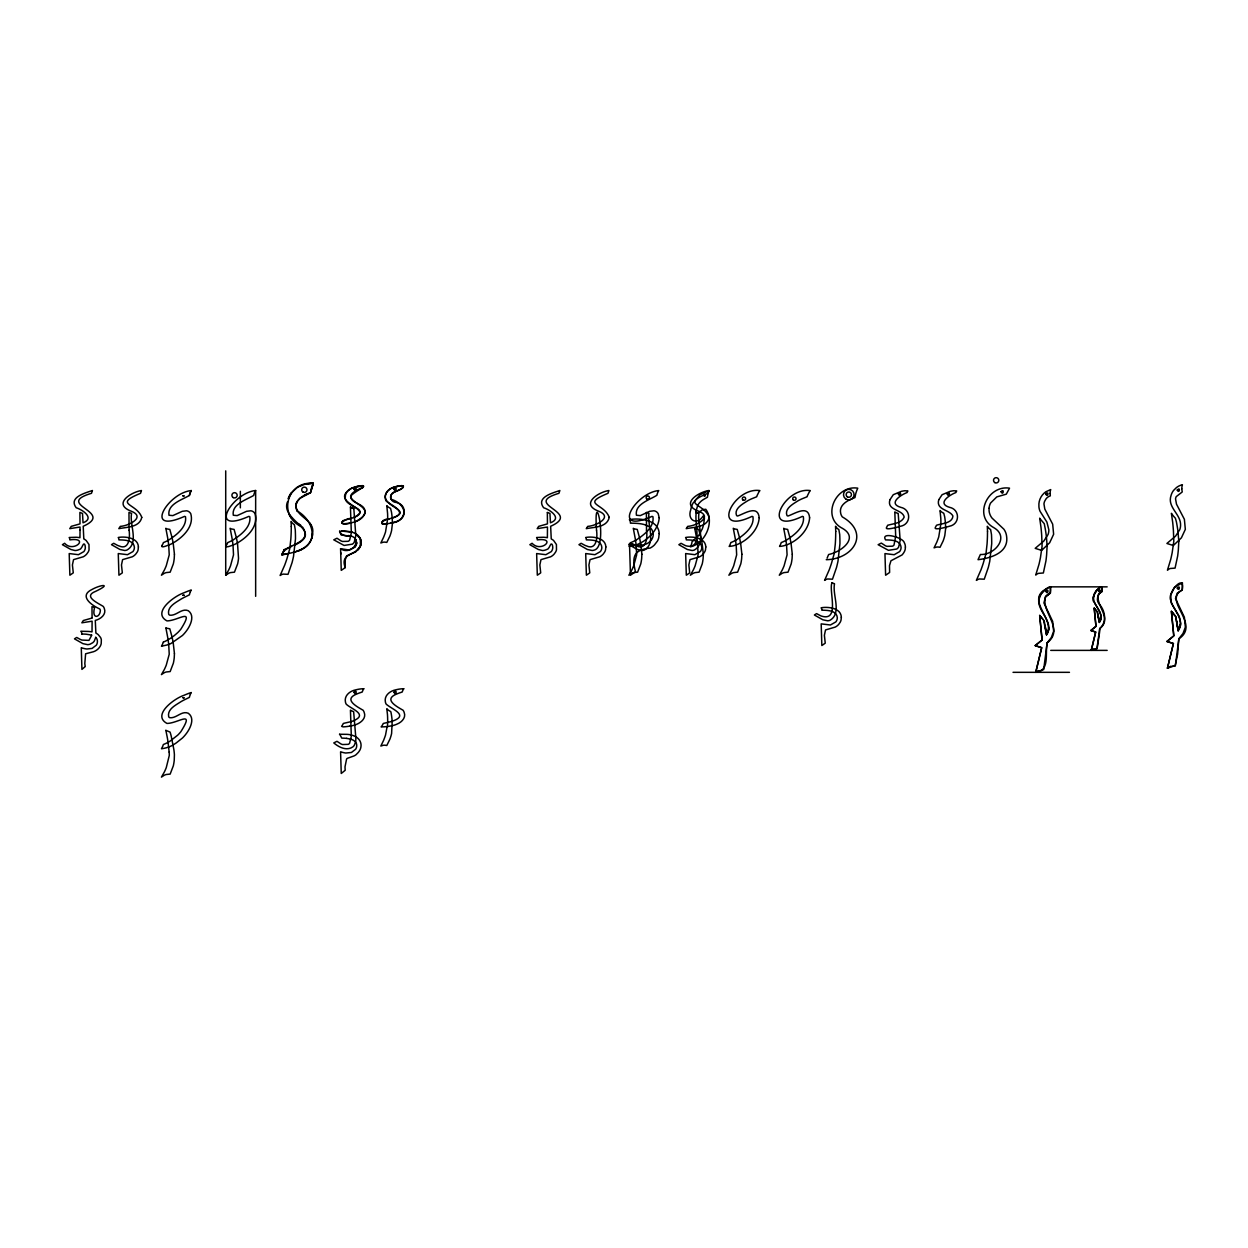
<?xml version="1.0" encoding="UTF-8"?>
<svg xmlns="http://www.w3.org/2000/svg" width="1248" height="1248" viewBox="0 0 1248 1248"><rect width="100%" height="100%" fill="white"/><g stroke="black" fill="none" stroke-linecap="round" stroke-linejoin="round"><path stroke-width="1.5" d="M1046.822 634.39C1056.026 619.663 1029.865 607.526 1041.94 592.847C1048.96 586.42 1051.066 584.033 1050.332 593.081L1045.543 596.809L1043.905 602.94L1052.672 621.426L1053.655 631.301L1051.3 637.603L1047.103 642.907L1043.702 669.552L1035.731 672.329L1041.69 647.696L1035.185 645.606L1042.08 640.006L1039.678 615.436L1044.248 620.942L1046.51 634.904C1056.884 618.368 1021.02 597.932 1050.722 586.856L1107.163 586.856M1091.485 629.99L1090.846 630.49L1095.682 632.034L1091.267 650.333L1096.914 648.788L1099.706 628.68L1099.582 632.284L1097.179 648.274L1091.267 650.333L1095.682 632.034L1090.846 630.49L1095.978 626.34L1094.184 608.088L1097.585 612.175L1099.176 621.8M1178.814 639.132L1175.413 665.418L1167.442 668.195L1173.401 643.5L1166.896 641.472L1173.791 635.872L1171.388 611.302L1175.71 616.559L1178.159 630.848L1180.561 623.314L1179.266 616.543L1171.342 603.127L1170.702 595.124L1174.415 587.418L1182.433 582.722L1182.246 589.961L1177.192 593.221L1175.491 598.556L1184.383 617.292L1185.366 627.167L1183.01 633.469L1178.814 638.773L1177.644 654.077L1175.07 666.12L1170.296 666.479L1167.442 668.195L1173.401 643.5L1166.896 641.472L1167.754 640.817M387.379 722.483L383.245 723.466A15.319 15.319 0 0 1 381.592 726.367L381.124 726.882A39.53 39.53 0 0 0 387.13 726.508L385.523 735.103A89.825 89.825 0 0 1 383.526 740.516L380.843 746.039L383.12 745.321A7.613 7.613 0 0 1 384.946 745.212L386.802 745.493L389.891 739.206A43.852 43.852 0 0 0 391.607 733.543L392.2 721.235A79.95 79.95 0 0 0 390.905 711.968L390.53 711.422A12.854 12.854 0 0 1 388.019 709.909L386.786 708.724L387.473 714.667A105.69 105.69 0 0 1 387.66 722.42L387.504 726.57L392.449 725.634A23.915 23.915 0 0 0 396.88 724.168C401.513 722.42 406.364 717.678 404.134 712.343A8.627 8.627 0 0 0 403.057 710.237C397.036 706.727 383.339 699.644 396.146 694.247A55.552 55.552 0 0 1 401.731 692.188L402.23 692A13.291 13.291 0 0 1 403.728 688.724M355.243 533.426L360.344 538.684L360.391 545.922L355.696 551.881L346.601 555.906L345.244 559.775L345.244 567.59L341.25 570.383L340.704 552.568M1047.103 643.266C1044.982 654.373 1050.005 670.691 1035.731 672.329L1041.69 647.696L1035.185 645.606L1036.043 644.951M1099.488 622.159C1105.088 613.548 1094.028 606.715 1093.576 598.541C1092.078 593.299 1103.903 580.85 1102.093 591.49A6.833 6.833 0 0 0 1098.536 594.251C1094.98 605.498 1113.029 618.275 1099.706 628.68M1168.19 640.474L1173.791 635.872L1171.388 611.302L1175.71 616.559L1178.159 630.848C1185.834 619.96 1173.073 610.178 1170.64 600.085C1167.161 592.426 1185.21 572.551 1182.246 589.961C1162.091 600.553 1201.231 623.969 1178.814 638.867M295.994 504.925C295.604 517.499 315.401 519.511 312.546 533.707C311.688 549.167 294.2 552.708 281.783 554.83C285.527 543.364 313.544 543.956 302.64 527.202C277.306 516.75 286.385 480.823 313.31 483.304L310.502 492.757L299.972 498.28L297.118 501.478L295.994 504.925A7.66 7.66 0 0 1 296.572 502.538M341.156 531.18C349.034 530.618 360.547 532.459 361.046 542.209C361.468 556.296 338.863 550.883 345.244 567.59M1097.132 611.645L1099.254 622.534C1104.215 615.42 1097.335 608.15 1094.106 602.02C1088.802 597.792 1103.404 580.616 1101.89 589.742C1099.207 593.861 1094.168 599.539 1100.315 605.358C1105.51 612.097 1106.664 622.705 1099.706 628.524M356.039 539.682L356.663 543.332L354.713 547.326L348.972 549.978L340.579 548.714L340.751 554.206M287.492 501.883C279.895 520.666 324.496 530.509 295.448 544.783M290.956 493.288A19.843 19.843 0 0 0 288.226 498.748L290.94 493.272L297.554 487.172L304.855 484.255L313.31 483.304L310.502 492.757C302.827 494.863 292.297 501.649 297.133 510.869C315.682 521.742 319.582 546.593 294.185 552.068M342.217 531.18C336.164 531.461 344.604 537.342 348.52 535.548C364.712 537.436 351.796 556.452 340.579 548.714M355.774 737.209L355.82 738.816A15.553 15.553 0 0 1 355.571 742.03L354.292 745.29A6.895 6.895 0 0 1 352.763 746.944C346.523 751.234 338.816 747.178 333.778 742.919L336.976 741.296L340.954 743.933A8.096 8.096 0 0 0 342.638 744.541L348.27 744.338A3.931 3.931 0 0 0 349.58 743.324L351.312 736.273L350.438 710.143A14.508 14.508 0 0 0 353.636 711.641L355.774 737.069M91.775 635.154L88.951 640.38L81.947 640.068A14.024 14.024 0 0 1 80.122 639.319L76.705 637.447L74.474 638.851L82.961 643.656L87.641 644.654A9.672 9.672 0 0 0 90.199 644.14L92.758 642.704A7.862 7.862 0 0 0 94.38 640.91L95.722 637.354M189.415 495.472L189.462 495.269A16.068 16.068 0 0 1 189.961 493.444A10.795 10.795 0 0 1 190.507 492.086L190.71 491.665A18.907 18.907 0 0 1 191.318 490.573C167.856 492.695 142.459 535.127 184.579 516.36L185.5 516.719C187.106 526.937 176.514 535.018 168.605 540.088A39.92 39.92 0 0 1 163.379 542.599L163.207 543.067A43.852 43.852 0 0 1 162.833 544.066C158.652 549.76 168.308 544.986 170.882 544.175C181.709 538.606 194.485 527.108 190.788 513.77A5.678 5.678 0 0 0 186.545 510.791L182.317 511.29L172.848 515.611L168.995 515.252C167.154 504.348 181.631 499.933 189.415 495.472A15.241 15.241 0 0 1 190.133 492.944M291.517 546.406L284.17 549.635L282.017 554.408M1050.722 586.856L1050.332 593.081A9.188 9.188 0 0 0 1045.543 596.809C1040.692 611.894 1065.106 629.008 1047.103 642.907M163.348 642.034L162.833 643.453A18.658 18.658 0 0 1 162.568 644.14M354.026 517.436C371.873 508.076 344.027 507.39 345.29 497.344C345.01 490.62 351.905 487.313 357.568 486.346C359.471 486.283 365.43 484.162 362.809 487.484C326.446 501.805 387.691 504.832 355.181 521.773M391.42 518.404C409.375 512.897 393.198 506.516 386.178 501.056C382.73 494.536 388.924 487.828 395.351 486.876C397.285 486.751 404.851 483.896 402.948 487.094C400.483 491.728 388.315 491.119 390.889 499.216C405.928 503.381 410.686 520.244 391.076 522.818M347.896 519.308C383.729 509.761 324.761 503.599 352.061 488.03C375.586 482.633 356.569 489.684 350.657 496.064C350.501 504.769 368.238 502.991 364.385 514.348C360.844 521.602 352.03 522.99 344.729 523.708C336.835 524.004 347.506 517.67 351.421 518.45M387.722 519.324C419.796 510.276 378.409 507.671 386.303 492.82C391.108 483.709 416.005 483.865 395.054 491.696C388.658 493.568 389.594 502.18 396.443 502.492C409.984 505.877 403.884 523.146 391.622 522.725C384.946 525.143 376.163 523.474 386.396 519.62M347.428 519.418C336.664 522.335 343.231 525.829 351.125 522.818M389.017 519.028C383.354 517.904 377.411 526.828 386.755 523.505M827.096 558.184L828.625 554.502C840.59 552.209 859.638 538.294 842.525 528.388C820.763 517.452 835.552 484.552 857.766 488.171L856.939 490.105A40.232 40.232 0 0 0 855.707 493.865L854.958 497.624C848.281 499.98 838.672 504.66 840.684 513.271A8.814 8.814 0 0 0 842.338 516.906C870.652 533.302 852.992 559.198 826.238 559.697M255.653 490.511L255.606 490.573A18.907 18.907 0 0 0 254.998 491.665L254.795 492.086A10.795 10.795 0 0 0 254.42 492.944A15.241 15.241 0 0 0 253.718 495.425C245.965 499.98 231.426 504.317 233.298 515.252L237.136 515.611L246.605 511.29L250.848 510.791A5.678 5.678 0 0 1 255.076 513.77C258.773 527.108 245.996 538.606 235.17 544.175C232.612 544.986 222.94 549.76 227.12 544.066A43.852 43.852 0 0 0 227.495 543.067L227.666 542.584A39.92 39.92 0 0 0 232.892 540.088C240.802 535.018 251.394 526.937 249.787 516.719L248.867 516.36C206.887 535.08 231.941 492.882 255.653 490.511L255.653 596.326M225.716 575.219L228.618 570.133A68.047 68.047 0 0 0 230.552 565.734L233.516 554.861L233.033 545.407A140.228 140.228 0 0 0 232.003 538.013L230.131 528.294A4.399 4.399 0 0 0 231.317 528.918L234.094 529.433L236.231 537.124A134.316 134.316 0 0 1 237.541 543.722L238.524 558.355A47.128 47.128 0 0 1 237.619 563.893L234.452 572.177L230.615 572.582A9.953 9.953 0 0 0 228.54 573.347L225.716 575.219L225.716 470.87M1045.543 596.809L1050.332 593.081M1098.536 594.251L1102.093 591.49M1092.14 629.491L1095.978 626.34L1094.184 608.088L1096.649 611.099M1036.48 644.608L1042.08 640.006L1039.678 615.436L1043 619.507M91.806 618.119L83.32 620.521L81.853 622.814L92.102 621.192L92.024 631.894A29.219 29.219 0 0 0 87.968 631.426L80.855 631.254A3.541 3.541 0 0 1 81.822 634.031M350.86 721.703L345.946 722.81A61.043 61.043 0 0 0 343.294 723.466A15.319 15.319 0 0 1 341.624 726.367L343.153 726.882A55.021 55.021 0 0 0 349.986 726.071M288.85 553.379L281.783 554.83M387.66 722.42L390.671 721.687A27.394 27.394 0 0 0 392.2 721.25C409.547 715.291 392.215 709.535 386.178 704.137A7.067 7.067 0 0 1 385.398 702.031C383.963 695.495 390.109 690.862 395.866 689.801A34.819 34.819 0 0 1 401.653 688.834L403.759 688.756M351.094 725.899L351.577 725.821A23.447 23.447 0 0 0 355.072 724.885C360.298 723.325 366.662 718.505 364.166 712.343A8.627 8.627 0 0 0 363.106 710.237C357.084 706.727 343.387 699.644 356.179 694.247A55.552 55.552 0 0 1 361.764 692.188L362.263 692A13.291 13.291 0 0 1 363.761 688.724M351.062 725.915L350.002 726.102M1050.722 650.38L1107.163 650.38M1013.033 672.329L1069.458 672.329M339.55 734.261L346.772 734.339A21.356 21.356 0 0 1 351.328 734.994A18.002 18.002 0 0 1 355.758 736.772A12.324 12.324 0 0 1 357.895 738.317L358.691 739.144A9.266 9.266 0 0 1 361.062 745.29L360.937 746.834A9.734 9.734 0 0 1 359.674 750.469L359.018 751.468A22.885 22.885 0 0 1 358.238 752.497L356.054 754.697A9.454 9.454 0 0 1 353.2 756.226L347.365 758.316A4.228 4.228 0 0 0 346.601 758.987L345.025 766.756A44.117 44.117 0 0 0 345.212 770.281L341.25 773.464L340.579 751.795A27.628 27.628 0 0 0 345.743 753.028L351.421 752.482L355.649 749.237A6.739 6.739 0 0 0 356.663 746.413L356.71 745.618A5.741 5.741 0 0 0 355.586 741.998A9.578 9.578 0 0 0 351.062 739.331M363.792 688.756L361.686 688.834A34.819 34.819 0 0 0 355.898 689.816C350.142 690.846 344.011 695.51 345.446 702.031A7.067 7.067 0 0 0 346.211 704.137C350.61 708.692 367.645 714.028 354.744 720.19A23.135 23.135 0 0 1 350.938 721.687M342.732 531.18L352.576 532.288M81.916 634.046L82.446 634.046A63.679 63.679 0 0 1 86.081 634.187L91.494 635.06M346.648 738.379L350.797 739.144M353.824 508.622L355.82 535.735L354.198 542.334A6.895 6.895 0 0 1 352.326 544.175L344.074 545.438L333.778 539.838L336.976 538.216L340.954 540.852A8.096 8.096 0 0 0 342.638 541.46L348.145 541.32A3.947 3.947 0 0 0 349.627 540.181L351.328 532.88L350.438 507.062A14.118 14.118 0 0 0 353.839 508.622L353.636 508.56A14.508 14.508 0 0 1 350.438 507.047M351.421 536.266L341.219 535.033L339.55 531.18M696.353 512.398L698.942 513.458C696.899 524.784 706.633 542.958 694.278 550.072A9.719 9.719 0 0 1 692.094 550.493L687.352 549.494L678.85 544.69L681.049 543.301L684.512 545.158A14.04 14.04 0 0 0 686.322 545.906C703.888 549.822 693.857 522.023 696.353 512.632M831.886 582.707L834.475 583.768M547.342 512.398L549.947 513.458L550.462 522.787C562.52 518.341 550.15 509.792 543.629 507.749C535.798 497.328 552.443 493.069 559.853 490.511L558.932 493.303C520.853 504.707 583.112 511.883 550.649 526.266L551.242 538.964A10.078 10.078 0 0 1 553.66 540.556L556.421 544.502L556.483 549.806A8.908 8.908 0 0 1 555.61 552.037L554.19 554.018A11.778 11.778 0 0 1 550.649 556.795L540.977 559.634L539.854 564.97L540.712 572.863L537.311 575.219L536.64 553.566L545.875 554.689L551.273 551.616A6.786 6.786 0 0 0 552.77 547.373L552.536 545.548A5.351 5.351 0 0 0 551.819 544.05C550.259 542.615 549.619 549.728 546.234 549.713A9.594 9.594 0 0 1 542.428 550.524L538.34 549.494L529.838 544.69L532.069 543.286C541.32 553.27 557.404 537.248 537.28 539.885L537.248 539.245A3.838 3.838 0 0 0 536.578 537.498L543.332 537.248A29.359 29.359 0 0 1 547.388 537.716L547.466 527.03L537.217 528.653L538.684 526.36L547.451 523.879L547.342 512.632M1043.64 620.24L1046.51 634.904M169.166 752.076L167.934 741.328A116.797 116.797 0 0 0 166.795 735.056L165.844 730.205A4.399 4.399 0 0 0 167.029 730.829L170.071 732.108A58.516 58.516 0 0 1 171.21 736.102L173.862 749.549A67.002 67.002 0 0 1 174.408 754.822L174.236 760.266A47.128 47.128 0 0 1 173.332 765.804L170.165 774.088L166.327 774.493A9.953 9.953 0 0 0 164.252 775.258L161.429 777.13L164.33 772.044A68.047 68.047 0 0 0 166.265 767.645L169.291 755.446A54.569 54.569 0 0 0 169.166 752.076M834.491 584.017C832.229 595.093 842.26 613.423 829.811 620.381A9.719 9.719 0 0 1 827.627 620.802L822.884 619.804L814.382 614.999L816.582 613.61L820.045 615.467A14.04 14.04 0 0 0 821.855 616.216C839.92 621.457 828.75 591.068 831.886 582.941M92.087 618.041L91.978 606.622L94.567 607.62C91.338 619.538 100.183 618.119 100.355 610.303A4.68 4.68 0 0 0 99.762 608.962C92.196 605.67 78.312 596.092 91.9 589.524C100.901 584.501 111.868 583.487 96.595 590.881A44.569 44.569 0 0 1 95.363 591.474C82.774 596.497 98.124 603.096 103.21 606.403A7.504 7.504 0 0 1 104.27 608.353C106.766 614.422 100.511 619.164 95.285 620.428L95.878 633.126A10.109 10.109 0 0 1 98.296 634.717L100.542 637.478A7.176 7.176 0 0 1 101.338 639.865L101.213 643.547A9.126 9.126 0 0 1 100.043 646.526L99.824 646.854A12.168 12.168 0 0 1 93.506 651.721L85.613 653.796L84.802 663.53A56.144 56.144 0 0 0 85.254 666.557L81.931 669.38L81.276 647.728A26.816 26.816 0 0 0 86.923 649.007L92.102 648.414L96.33 645.169A6.739 6.739 0 0 0 97.36 642.33L97.406 641.534A5.756 5.756 0 0 0 95.753 637.322M240.349 491.322L240.349 507.842M1093.607 597.371A11.996 11.996 0 0 1 1097.21 589.742M1100.986 617.464A10.171 10.171 0 0 1 1100.44 620.147M1098.458 616.73A121.165 121.165 0 0 1 1099.082 621.052M1091.267 650.333A5.694 5.694 0 0 1 1093.373 649.054M1038.898 601.021A16.162 16.162 0 0 1 1043.765 590.756M1048.835 628.072A13.697 13.697 0 0 1 1048.086 631.675M1045.418 627.073A163.145 163.145 0 0 1 1046.261 632.892M1035.731 672.329A7.66 7.66 0 0 1 1038.586 670.613M284.17 549.635A9.703 9.703 0 0 1 283.577 551.444M301.798 549.276A27.908 27.908 0 0 1 297.227 551.226M312.546 533.707A14.648 14.648 0 0 1 311.688 538.621M309.722 522.99A16.739 16.739 0 0 1 311.423 526.484M297.476 511.462A8.642 8.642 0 0 1 296.587 509.668M304.652 495.191A24.071 24.071 0 0 1 306.68 494.208M306.571 483.928A44.741 44.741 0 0 1 313.31 483.304M311.08 489.653A39.39 39.39 0 0 1 312.484 485.238M298.069 523.52A16.271 16.271 0 0 1 300.862 525.424M291.626 518.357A18.221 18.221 0 0 1 288.85 513.802M190.507 492.086A18.486 18.486 0 0 1 191.318 490.573M162.256 545.392A40.388 40.388 0 0 1 161.71 546.421M383.245 520.385A17.488 17.488 0 0 1 382.309 522.194M402.683 487.687A11.513 11.513 0 0 1 403.494 486.08M396.958 486.47A37.019 37.019 0 0 1 400.499 485.862M343.294 520.385A17.488 17.488 0 0 1 342.342 522.194M362.716 487.687A11.513 11.513 0 0 1 363.527 486.08M356.99 486.47A37.019 37.019 0 0 1 360.532 485.862M359.252 548.075A20.467 20.467 0 0 1 357.661 550.087M360.875 544.222A9.438 9.438 0 0 1 360.064 546.686M359.923 537.794A9.157 9.157 0 0 1 361.046 542.209M339.628 531.274A9.953 9.953 0 0 1 340.408 532.428M356.71 542.537A6.786 6.786 0 0 1 355.212 546.764M163.426 642.096A46.051 46.051 0 0 0 175.422 634.624L177.731 632.611A40.186 40.186 0 0 0 180.866 629.164C195.062 606.637 178.214 620.864 166.951 620.896C151.788 612.612 174.049 596.092 183.799 592.862A98.186 98.186 0 0 1 189.446 590.6L191.287 590.023A16.817 16.817 0 0 0 190.304 591.895M162.427 644.436A20.296 20.296 0 0 1 162.162 644.951L161.476 646.23L167.716 644.826A28.595 28.595 0 0 0 170.882 643.562L182.442 635.482A38.906 38.906 0 0 0 185.702 631.862C190.055 626.465 195.484 615.904 188.276 610.709C181.615 607.932 176.483 615.935 169.915 615.202A1.997 1.997 0 0 1 168.683 614.172C167.076 606.668 175.828 602.519 181.085 599.087A60.294 60.294 0 0 1 184.267 597.355L189.415 594.859A14.399 14.399 0 0 1 190.148 592.332M162.568 746.663A18.658 18.658 0 0 0 162.833 745.976L163.363 744.51A39.936 39.936 0 0 0 168.074 742.295A41.496 41.496 0 0 0 170.165 741.062L177.731 735.134A40.186 40.186 0 0 0 180.866 731.687C195.062 709.16 178.214 723.403 166.951 723.419C151.788 715.135 174.049 698.615 183.799 695.386A98.186 98.186 0 0 1 189.446 693.124L191.287 692.546A16.817 16.817 0 0 0 190.304 694.418M162.427 746.959A20.296 20.296 0 0 1 162.162 747.474L161.476 748.753A36.941 36.941 0 0 0 168.714 747.053A30.264 30.264 0 0 0 173.113 744.9A47.83 47.83 0 0 0 176.374 742.825L182.442 738.005A38.906 38.906 0 0 0 185.702 734.386C190.055 728.988 195.484 718.427 188.276 713.248C181.615 710.455 176.483 718.474 169.915 717.725A1.997 1.997 0 0 1 168.683 716.711C167.076 709.192 175.828 705.058 181.085 701.61A60.294 60.294 0 0 1 184.267 699.878L189.415 697.382A14.399 14.399 0 0 1 190.148 694.855M339.581 734.276A9.298 9.298 0 0 1 340.564 735.805L341.765 738.13A58.11 58.11 0 0 1 346.663 738.364M1167.442 668.195A7.675 7.675 0 0 1 1170.296 666.479M1180.546 623.953A13.712 13.712 0 0 1 1179.781 627.604M1176.614 621.005A173.035 173.035 0 0 1 1177.597 626.746M1173.775 614.468A38.47 38.47 0 0 1 1172.153 612.394M1050.052 493.49L1050.332 495.83L1049.303 496.252A9.126 9.126 0 0 0 1046.105 498.763L1044.654 501.244A10.499 10.499 0 0 0 1043.952 503.927L1044.794 509.059L1052.672 524.176L1053.624 534.253L1049.693 542.708L1041.674 550.384L1035.185 548.356L1043.812 541.055L1048.024 534.581A13.744 13.744 0 0 0 1048.866 529.885L1046.9 522.07L1040.099 511.384A14.914 14.914 0 0 1 1038.929 506.953L1038.898 503.755A16.13 16.13 0 0 1 1045.871 491.759L1050.722 489.59L1050.348 490.948A13.775 13.775 0 0 0 1050.052 493.49M80.028 530.088L79.95 537.732A29.359 29.359 0 0 0 75.894 537.264L69.139 537.498A3.838 3.838 0 0 1 69.81 539.245L69.841 539.885C90.043 537.014 73.772 553.348 64.631 543.286L62.4 544.69L70.902 549.494L74.989 550.524A9.594 9.594 0 0 0 78.796 549.713C82.181 549.728 82.82 542.615 84.38 544.05A5.351 5.351 0 0 1 85.098 545.548L85.332 547.373A6.786 6.786 0 0 1 83.834 551.616L78.437 554.689L69.202 553.566L69.872 575.219L73.273 572.863L72.415 564.97L73.538 559.634L83.21 556.795A11.778 11.778 0 0 0 86.752 554.018L88.171 552.037A8.908 8.908 0 0 0 89.045 549.806L88.982 544.502L86.221 540.571A10.078 10.078 0 0 0 83.803 538.964L83.21 526.266C115.674 511.883 53.414 504.707 91.494 493.303L92.414 490.511C84.926 493.116 68.406 497.297 76.19 507.749C82.711 509.792 95.082 518.341 83.023 522.787L82.508 513.458L79.903 512.398L80.012 523.879L71.245 526.36L69.779 528.653L80.028 527.03L80.028 530.088M129.09 530.26C130.182 537.061 129.23 550.696 118.934 545.891A14.04 14.04 0 0 1 117.125 545.158L113.693 543.286L111.493 544.674L119.964 549.494L124.722 550.493A9.719 9.719 0 0 0 126.906 550.072C139.37 543.036 129.293 524.628 131.57 513.458L128.965 512.398L129.09 530.26M596.528 530.26C597.62 537.061 596.669 550.696 586.373 545.891A14.04 14.04 0 0 1 584.563 545.158L581.131 543.286L578.932 544.674L587.402 549.494L592.16 550.493A9.719 9.719 0 0 0 594.344 550.072C608.93 545.953 593.362 481.962 596.528 530.26M646.511 530.26C647.587 537.061 646.651 550.696 636.355 545.891A14.04 14.04 0 0 1 634.53 545.158L631.114 543.286L628.898 544.674L637.369 549.494L642.127 550.493A9.719 9.719 0 0 0 644.311 550.072C656.666 542.958 646.916 524.784 648.976 513.458L646.386 512.398L646.511 530.26M695.994 511.228L696.228 513.115L697.632 513.287L702.515 509.683L705.791 509.278C714.932 521.602 705.338 543.598 690.362 546.842A15.226 15.226 0 0 0 691.236 545.064L691.751 543.426A10.577 10.577 0 0 0 692 541.741L698.568 535.688L702.281 528.918A38.501 38.501 0 0 0 703.763 523.77L704.418 518.123L703.03 516.11C697.304 525.673 686.93 520.276 690.737 509.855A23.634 23.634 0 0 1 693.077 503.053L700.112 494.692L709.207 490.589A35.552 35.552 0 0 0 708.552 492.055L707.6 495.94A29.562 29.562 0 0 0 707.491 497.203L703.685 499.372A22.682 22.682 0 0 0 701.173 501.15L699.644 502.632A14.773 14.773 0 0 0 697.772 505.284L695.994 511.228M291.283 526.578L291.205 531.757A197.808 197.808 0 0 1 290.831 539.198L289.77 548.668L287.024 558.449A191.381 191.381 0 0 1 284.716 565.079L280.129 575.5A7.769 7.769 0 0 1 283.187 574.111L288.023 574.33L292.079 562.567A173.815 173.815 0 0 0 293.53 556.358L295.48 538.871A160.462 160.462 0 0 0 295.261 529.682L294.388 524.675A10.92 10.92 0 0 1 292.001 522.694L291.08 521.414L291.283 526.578M835.739 531.445L835.661 536.624A197.792 197.792 0 0 1 835.286 544.081L834.226 553.535L831.48 563.316A191.381 191.381 0 0 1 829.171 569.946L824.585 580.367A7.769 7.769 0 0 1 827.642 578.978L832.478 579.197L836.534 567.434A173.8 173.8 0 0 0 837.985 561.226L839.935 543.738A160.446 160.446 0 0 0 839.717 534.55L838.843 529.558A10.936 10.936 0 0 1 836.456 527.561L835.536 526.282L835.739 531.445M987.511 531.445L987.433 536.624A197.792 197.792 0 0 1 987.059 544.081L985.998 553.535L983.252 563.316A191.381 191.381 0 0 1 980.944 569.946L976.357 580.367A7.769 7.769 0 0 1 979.415 578.978L984.251 579.197L988.307 567.434A173.8 173.8 0 0 0 989.758 561.226L991.708 543.738A160.446 160.446 0 0 0 991.489 534.55L990.616 529.558A10.936 10.936 0 0 1 988.229 527.561L987.308 526.282L987.511 531.445M895.69 536.375L894.005 545.048A3.947 3.947 0 0 1 892.523 546.187L887.016 546.343A8.096 8.096 0 0 1 885.316 545.719L881.338 543.083L878.14 544.705L888.436 550.321L896.704 549.042A6.895 6.895 0 0 0 898.576 547.217L900.182 540.602L898.201 513.505A14.118 14.118 0 0 1 894.816 511.914L895.69 536.375M1047.103 546.016L1046.635 554.674A172.021 172.021 0 0 1 1045.933 560.945L1043.359 572.988L1038.586 573.347A7.691 7.691 0 0 0 1035.731 575.063L1039.007 564.283A189.415 189.415 0 0 0 1040.473 557.497L1042.096 546.156L1041.706 535.532A242.284 242.284 0 0 0 1040.988 527.327L1039.678 518.17L1040.52 519.308A53.992 53.992 0 0 0 1041.378 520.354L1044.248 523.676L1045.153 528.247A158.792 158.792 0 0 1 1046.464 537.248L1047.103 546.016M1178.814 541.133L1178.346 549.806A172.068 172.068 0 0 1 1177.644 556.078L1175.07 568.121L1170.296 568.48A7.691 7.691 0 0 0 1167.442 570.196L1170.718 559.416A189.353 189.353 0 0 0 1172.184 552.63L1173.806 541.289L1173.416 530.665A242.252 242.252 0 0 0 1172.699 522.444L1171.388 513.302A32.947 32.947 0 0 0 1175.398 518.216L1176.396 521.851A168.449 168.449 0 0 1 1177.878 530.712L1178.814 541.133M1181.762 488.826L1182.246 491.962L1176.256 496.61A6.864 6.864 0 0 0 1175.538 498.904L1176.505 504.192L1184.383 519.293L1185.335 529.386L1181.404 537.826L1173.37 545.516L1166.896 543.473L1175.522 536.188L1179.734 529.714A13.744 13.744 0 0 0 1180.577 525.002C1180.811 514.036 1167.083 507.265 1171.014 495.628A14.726 14.726 0 0 1 1173.526 490.48L1176.443 487.578A16.099 16.099 0 0 1 1182.433 484.723L1182.043 486.252A17.285 17.285 0 0 0 1181.778 488.826M174.439 554.221L174.236 558.355A47.128 47.128 0 0 1 173.332 563.893L170.165 572.177L166.327 572.582A9.953 9.953 0 0 0 164.252 573.347L161.429 575.219L164.33 570.133A68.047 68.047 0 0 0 166.265 565.734L169.229 554.861L168.73 545.407A140.228 140.228 0 0 0 167.7 538.013L165.844 528.294A4.399 4.399 0 0 0 167.029 528.918L169.806 529.433L171.928 537.124A134.316 134.316 0 0 1 173.254 543.722L174.439 554.221M174.439 653.609L174.236 657.743A47.128 47.128 0 0 1 173.332 663.281L170.165 671.564L166.327 671.97A9.953 9.953 0 0 0 164.252 672.734L161.429 674.606L164.33 669.521A68.047 68.047 0 0 0 166.265 665.122L169.229 654.248L168.73 644.779A140.228 140.228 0 0 0 167.7 637.385L165.844 627.682A4.399 4.399 0 0 0 167.029 628.29L169.806 628.82L171.928 636.511A134.316 134.316 0 0 1 173.254 643.11L174.439 653.609M392.449 523.286L391.607 530.462A43.852 43.852 0 0 1 389.891 536.125L386.802 542.412L384.946 542.131A7.613 7.613 0 0 0 383.12 542.24L380.843 542.974L383.526 537.436A89.825 89.825 0 0 0 385.523 532.022L387.676 518.809A108.638 108.638 0 0 0 387.566 513.302L386.786 505.643L388.019 506.828A12.854 12.854 0 0 0 390.53 508.342L391.451 511.945A92.461 92.461 0 0 1 392.153 517.577L392.449 523.286M641.878 554.221L641.675 558.355A47.128 47.128 0 0 1 640.77 563.893L637.603 572.177L633.766 572.582A9.953 9.953 0 0 0 631.691 573.347L628.867 575.219L631.769 570.133A68.047 68.047 0 0 0 633.703 565.734L636.667 554.861L636.168 545.407A140.228 140.228 0 0 0 635.138 538.013L633.282 528.294A4.399 4.399 0 0 0 634.468 528.918L637.244 529.433L639.366 537.124A134.316 134.316 0 0 1 640.692 543.722L641.878 554.221M703.342 554.221L703.123 558.355A47.128 47.128 0 0 1 702.234 563.893L699.067 572.177L695.214 572.582A9.953 9.953 0 0 0 693.139 573.347L690.331 575.219L693.233 570.133A68.047 68.047 0 0 0 695.167 565.734L698.116 554.861L697.632 545.407A140.228 140.228 0 0 0 696.602 538.013L694.73 528.294A4.399 4.399 0 0 0 695.916 528.918L698.693 529.433L700.83 537.124A134.316 134.316 0 0 1 702.14 543.722L703.342 554.221M741.889 554.221L741.671 558.355A47.128 47.128 0 0 1 740.782 563.893L737.615 572.177L733.762 572.582A9.953 9.953 0 0 0 731.687 573.347L728.879 575.219L731.78 570.133A68.047 68.047 0 0 0 733.715 565.734L736.663 554.861L736.18 545.407A140.228 140.228 0 0 0 735.15 538.013L733.278 528.294A4.399 4.399 0 0 0 734.464 528.918L737.24 529.433L739.378 537.124A134.316 134.316 0 0 1 740.688 543.722L741.889 554.221M792.293 554.221L792.09 558.355A47.128 47.128 0 0 1 791.185 563.893L788.018 572.177L784.165 572.582A9.953 9.953 0 0 0 782.09 573.347L779.282 575.219L782.184 570.133A68.047 68.047 0 0 0 784.118 565.734L787.082 554.861L786.583 545.407A140.228 140.228 0 0 0 785.554 538.013L783.697 528.294A4.399 4.399 0 0 0 784.867 528.918L787.644 529.433L789.781 537.124A134.316 134.316 0 0 1 791.092 543.722L792.293 554.221M945.688 528.169L944.83 535.345A43.836 43.836 0 0 1 943.114 541.008L940.04 547.279L938.184 547.014A7.597 7.597 0 0 0 936.343 547.123L934.066 547.841L936.749 542.303A89.84 89.84 0 0 0 938.746 536.89L940.898 523.676A108.607 108.607 0 0 0 940.789 518.185L940.009 510.526L941.242 511.711A12.854 12.854 0 0 0 943.753 513.209L944.674 516.812A92.446 92.446 0 0 1 945.376 522.444L945.688 528.169M989.071 508.279L989.087 510.9A13.915 13.915 0 0 0 992.02 518.076L1003.86 529.183A15.101 15.101 0 0 1 1006.574 536.078C1009.148 552.692 990.943 558.121 978.011 559.697L980.398 554.502C994.594 555.235 1010.1 537.092 993.829 527.67C972.738 516.126 987.792 484.739 1009.538 488.171L1006.294 494.161L996.809 496.891L990.647 502.96A12.012 12.012 0 0 0 989.227 506.938L989.071 508.279M138.419 546.952L138.107 549.806A8.908 8.908 0 0 1 137.233 552.037L135.814 554.018A11.778 11.778 0 0 1 132.272 556.795L122.6 559.634L121.477 564.97L122.335 572.863L118.934 575.219L118.264 553.566L127.499 554.689L132.896 551.616A6.786 6.786 0 0 0 134.394 547.373C133.817 540.01 124.504 539.978 118.903 539.885L118.872 539.245A3.838 3.838 0 0 0 118.201 537.498C123.817 536.312 138.107 537.108 138.419 546.952M182.941 495.877L184.252 495.971L182.941 495.83M605.857 546.952L605.545 549.806A8.908 8.908 0 0 1 604.672 552.037L603.252 554.018A11.778 11.778 0 0 1 599.711 556.795L590.039 559.634L588.916 564.97L589.774 572.863L586.373 575.219L585.702 553.566L594.937 554.689L600.335 551.616A6.786 6.786 0 0 0 601.832 547.373C601.255 540.01 591.942 539.978 586.342 539.885L586.31 539.245A3.838 3.838 0 0 0 585.64 537.498C591.256 536.312 605.545 537.108 605.857 546.952M659.194 533.567L658.726 537.779A13.104 13.104 0 0 1 657.431 541.07L654.451 544.955A17.3 17.3 0 0 1 650.13 548.075C634.546 549.775 631.379 555.734 635.482 571.74L630.474 575.219L629.491 543.317C636.511 545.782 645.731 546.78 651.05 540.446A10 10 0 0 0 653.266 534.206C652.408 523.364 638.68 523.286 630.427 523.162L630.396 522.226A5.663 5.663 0 0 0 629.382 519.652C637.978 517.873 658.679 519.152 659.194 533.567M705.806 546.952L705.494 549.806A8.908 8.908 0 0 1 704.605 552.037L703.201 554.018A11.778 11.778 0 0 1 699.66 556.795L689.988 559.634L688.865 564.97L689.707 572.863L686.306 575.219L685.651 553.566L694.886 554.689L700.284 551.616A6.786 6.786 0 0 0 701.782 547.373C701.204 540.01 691.876 539.978 686.291 539.885L686.26 539.245A3.838 3.838 0 0 0 685.573 537.498C691.174 536.297 705.526 537.108 705.806 546.952M841.339 617.261L841.027 620.116A8.908 8.908 0 0 1 840.138 622.346L838.734 624.328A11.778 11.778 0 0 1 835.193 627.104L825.521 629.944L824.398 635.279L825.24 643.172L821.839 645.544L821.184 623.875L830.419 624.998L835.817 621.925A6.786 6.786 0 0 0 837.314 617.682C836.737 610.334 827.408 610.288 821.824 610.194L821.792 609.554A3.838 3.838 0 0 0 821.106 607.807C826.94 606.606 840.996 607.48 841.339 617.261M905.408 547.092L905.237 549.089A9.438 9.438 0 0 1 904.426 551.554L903.614 552.942A20.389 20.389 0 0 1 902.039 554.954L890.963 560.773L889.496 565.625L889.621 572.473L885.612 575.25L884.957 553.597L894.176 554.72L899.574 551.647A6.786 6.786 0 0 0 901.087 547.404C900.494 540.041 891.181 539.994 885.581 539.916C880.09 531.274 903.131 537.311 904.285 542.662A9.157 9.157 0 0 1 905.408 547.092M182.941 595.249L184.252 595.358L182.941 595.249M182.941 697.772L184.252 697.944L182.957 697.648M1045.777 493.99C1047.805 498.685 1049.537 490.058 1045.793 493.849M1045.777 591.24C1048.039 595.967 1049.287 587.122 1045.777 591.24M1098.334 590.522C1099.925 594.032 1101.032 587.465 1098.334 590.522M1177.238 490.043C1179.344 494.582 1180.733 486.08 1177.238 490.043M1177.238 588.042C1179.36 592.597 1180.655 584.048 1177.238 588.042M353.995 489.154C356.101 493.865 357.661 485.207 354.011 489.029M353.995 692.234C356.242 696.977 357.505 688.116 353.995 692.234M393.962 489.154C396.068 493.865 397.628 485.207 393.978 489.029M393.962 692.234C396.193 696.977 397.457 688.116 393.962 692.234M703.638 495.269C705.494 498.841 706.103 492.024 703.638 495.269M898.357 494.021C900.416 498.716 902.086 490.121 898.388 493.896M947.185 494.021C949.291 498.732 950.867 490.09 947.201 493.896M1001.068 491.728C1003.361 496.47 1004.468 487.609 1001.068 491.728M659.194 517.78C658.336 532.631 641.768 545.688 629.148 546.421A40.388 40.388 0 0 0 629.694 545.392L630.271 544.066A43.852 43.852 0 0 0 630.646 543.067L630.817 542.584A39.92 39.92 0 0 0 636.043 540.088C643.952 535.018 654.545 526.937 652.938 516.719L652.018 516.36C609.898 535.127 635.294 492.695 658.757 490.573A18.486 18.486 0 0 0 657.946 492.086A10.795 10.795 0 0 0 657.4 493.444A16.068 16.068 0 0 0 656.9 495.269C649.366 500.042 634.514 504.208 636.433 515.252L640.286 515.611L649.756 511.29L653.983 510.791A5.678 5.678 0 0 1 658.226 513.77L659.194 517.78M759.19 517.78C758.332 532.631 741.78 545.688 729.16 546.421A40.388 40.388 0 0 0 729.706 545.392L730.283 544.066A43.852 43.852 0 0 0 730.657 543.067L730.813 542.584A39.92 39.92 0 0 0 736.055 540.088C743.948 535.018 754.541 526.937 752.95 516.719L752.014 516.36C709.613 536.5 733.403 486.517 759.923 490.589A34.538 34.538 0 0 0 758.924 491.899L757.115 495.518A30.654 30.654 0 0 0 756.725 496.751L751.764 498.748A43.087 43.087 0 0 0 747.724 500.744C742.794 503.864 733.652 508.763 736.632 515.658L737.552 516.032C744.51 513.677 758.004 504.41 759.19 517.78M809.609 517.78C808.751 532.631 792.184 545.688 779.563 546.421A40.388 40.388 0 0 0 780.109 545.392L780.686 544.066A43.852 43.852 0 0 0 781.061 543.067L781.217 542.584A39.92 39.92 0 0 0 786.458 540.088C794.368 535.018 804.96 526.937 803.353 516.719L802.417 516.36C760.016 536.5 783.806 486.517 810.326 490.589A34.538 34.538 0 0 0 809.328 491.899L807.518 495.518A30.654 30.654 0 0 0 807.128 496.751L802.183 498.748A43.087 43.087 0 0 0 798.127 500.744C793.198 503.864 784.072 508.763 787.036 515.658L787.956 516.032C794.914 513.677 808.408 504.41 809.609 517.78M889.933 499.746C886.47 510.76 902.585 509.106 904.192 517.078C901.508 523.302 893.443 523.63 887.656 525.252A17.519 17.519 0 0 1 886.72 527.062C883.678 531.18 898.529 526.828 900.697 526.219C911.305 524.176 911.243 509.465 900.838 507.359C887.375 503.443 901.368 494.551 907.093 492.554A11.497 11.497 0 0 1 907.904 490.963L904.894 490.745A36.988 36.988 0 0 0 901.368 491.338L893.272 494.707L889.933 499.746M938.761 499.746C935.719 510.104 949.619 509.512 952.926 516.017C952.333 523.458 941.944 523.349 936.484 525.252A17.519 17.519 0 0 1 935.532 527.062C932.506 531.18 947.357 526.828 949.525 526.219C960.133 524.176 960.071 509.465 949.666 507.359C936.203 503.443 950.196 494.551 955.906 492.554A11.497 11.497 0 0 1 956.717 490.963L953.722 490.745A36.988 36.988 0 0 0 950.196 491.338L942.1 494.707L938.761 499.746M141.773 517.374C139.604 527.405 127 527.062 118.841 528.653L120.307 526.36C128.404 526.016 146.047 517.234 131.477 511.306C112.289 504.176 130.51 492.32 141.476 490.511L140.556 493.303C112.772 504.738 136.734 503.116 141.773 517.374M609.227 517.374C607.074 527.405 594.391 527.062 586.279 528.653L587.746 526.36C595.842 526.016 613.486 517.234 598.915 511.306C579.758 504.254 597.948 492.227 608.915 490.511L607.994 493.303C580.211 504.738 604.172 503.116 609.227 517.374M709.16 517.374C707.023 527.405 694.34 527.062 686.228 528.653L687.695 526.36C695.791 526.016 713.435 517.234 698.849 511.306C679.692 504.254 697.897 492.227 708.864 490.511L707.928 493.303C680.16 504.738 704.122 503.116 709.16 517.374M646.823 498.997A1.669 1.669 0 0 0 649.459 497.812A1.669 1.669 0 0 0 647.119 496.127A1.669 1.669 0 0 0 646.823 498.997M742.997 500.027A1.669 1.669 0 0 0 745.633 498.841A1.669 1.669 0 0 0 743.293 497.156A1.669 1.669 0 0 0 742.997 500.027M793.4 500.027A1.669 1.669 0 0 0 796.037 498.841A1.669 1.669 0 0 0 793.697 497.156A1.669 1.669 0 0 0 793.4 500.027M847.47 496.922A2.652 2.652 0 0 0 851.448 494.629A2.652 2.652 0 0 0 847.47 492.336A2.652 2.652 0 0 0 847.47 496.922M994.843 482.602A2.652 2.652 0 0 0 998.821 480.308A2.652 2.652 0 0 0 994.843 478.015A2.652 2.652 0 0 0 994.843 482.602M845.692 498.919A5.288 5.288 0 0 0 854.053 495.175A5.288 5.288 0 0 0 846.628 489.793A5.288 5.288 0 0 0 845.692 498.919M303.014 492.055A2.652 2.652 0 0 0 306.992 489.762A2.652 2.652 0 0 0 303.014 487.469A2.652 2.652 0 0 0 303.014 492.055M233.22 497.593A2.652 2.652 0 0 0 237.182 495.3A2.652 2.652 0 0 0 233.22 493.007A2.652 2.652 0 0 0 233.22 497.593"/></g></svg>
